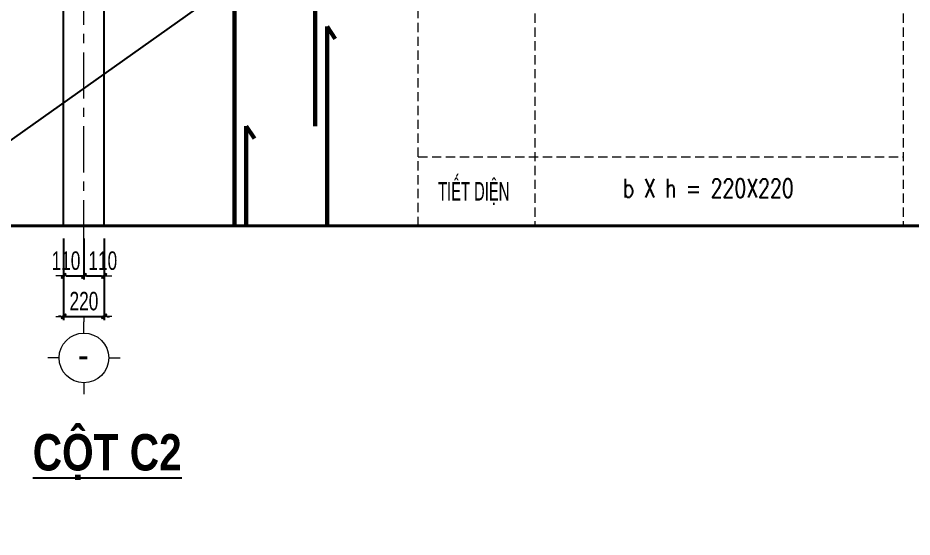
# Model space of a CAD drawing. Header units: millimetres. Extents: x -295047 to 304185, y -728047 to -308748.
# Drawn here: x -67718 to -62872, y -329045 to -326232 of the extents above; entities that cross this region are included whole.
import ezdxf
from ezdxf.enums import TextEntityAlignment as Align

# ---------------------------------------------------------------- set-up
doc = ezdxf.new("R2010")
doc.units = ezdxf.units.MM
doc.header["$MEASUREMENT"] = 0
doc.header["$PDMODE"] = 32
for name, pattern in [('CENTERX2', [4, 2.5, -0.5, 0.5, -0.5]), ('DASHDOT', [1, 0.5, -0.25, 0, -0.25]), ('HIDDEN', [0.375, 0.25, -0.125])]:
    doc.linetypes.add(name, pattern=pattern)
doc.layers.get('Defpoints').update_dxf_attribs({"color": 1})
for name, color, linetype, lineweight in [('EG Net dam3', 1, 'Continuous', 60), ('EG Text1', 3, 'Continuous', 20), ('EG Text2', 7, 'Continuous', 25), ('KICHTHUOC', 8, 'Continuous', 18), ('LC Dim', 8, 'Continuous', 18), ('LC ISO', 153, 'Continuous', 13), ('LC MANH DUT', 35, 'HIDDEN', 5), ('LC Net dam2', 6, 'Continuous', 40), ('LC Net manh', 219, 'Continuous', 5), ('LC Net thay', 7, 'Continuous', 25), ('LC Net truc', 79, 'DASHDOT', 13), ('LC Text1', 3, 'Continuous', 20), ('LC Text2', 7, 'Continuous', 25)]:
    doc.layers.add(name, color=color, linetype=linetype, lineweight=lineweight)
doc.layers.add('KCS_Plotter', color=11, linetype='Continuous', plot=False)
doc.styles.add('EG Hai', font='VHARIALN.TTF', dxfattribs={"width": 0.7})
doc.styles.add('EG Huy', font='vnsimli.shx', dxfattribs={"width": 0.75})
doc.styles.add('HOATBIF', font='hoatbif.shx', dxfattribs={"width": 0.7})
doc.styles.add('LC 1', font='VHAVANB.TTF')
doc.styles.add('LC3', font='VHARIALB.TTF', dxfattribs={"width": 0.8})
doc.dimstyles.new('1-100(1-40)', dxfattribs={"dimscale": 40, "dimtxt": 2.5, "dimasz": 0.35, "dimexe": 0.5, "dimexo": 0, "dimgap": 0.8, "dimtad": 1, "dimdec": 0, "dimzin": 0, "dimdsep": 46, "dimtxsty": 'HOATBIF', "dimblk1": 'DOT', "dimblk2": 'DOT', "dimsah": 1, "dimcen": -1, "dimdle": 1, "dimclrd": 256, "dimclre": 256, "dimclrt": 4, "dimadec": 3, "dimazin": 2, "dimtfac": 0.333333, "dimtdec": 0, "dimtix": 1, "dimtmove": 2, "dimatfit": 3, "dimldrblk": 'DOT', "dimfxl": 1, "dimtvp": 0.833333, "dimtolj": 1, "dimtzin": 0, "dimarcsym": 0})

# ---------------------------------------------------------------- blocks, each defined once
blk = doc.blocks.new('DOT')
at = {"layer": 'LC Dim'}
blk.add_line((-3, 0), (3, 0), dxfattribs=at)
at = {"layer": 'LC Dim', "color": 4}
blk.add_line((-1, -1), (1, 1), dxfattribs=at)
blk.add_lwpolyline([(0.5, 1), (-1, -0.5), (-0.5, -1), (1, 0.5)], close=True, dxfattribs=at)
blk = doc.blocks.new('*D687')
at = {"layer": 'Defpoints', "color": 0, "ltscale": 2, "transparency": 16777216}
for p in [(-67469.8, -327426.4), (-67359.8, -327426.4), (-67359.8, -327629.9)]:
    blk.add_point(p, dxfattribs=at)
at = {"layer": 'LC Dim', "lineweight": -2, "ltscale": 2, "transparency": 16777216}
for p, q in [((-67469.8, -327426.4), (-67469.8, -327649.9)), ((-67359.8, -327426.4), (-67359.8, -327649.9)), ((-67455.8, -327629.9), (-67373.8, -327629.9))]:
    blk.add_line(p, q, dxfattribs=at)
at = {"layer": 'LC Dim', "lineweight": -2, "ltscale": 2, "transparency": 16777216, "xscale": 14, "yscale": 14, "zscale": 14, "rotation": 180}
blk.add_blockref('DOT', (-67469.8, -327629.9), dxfattribs=at)
at = {"layer": 'LC Dim', "lineweight": -2, "ltscale": 2, "transparency": 16777216, "xscale": 14, "yscale": 14, "zscale": 14}
blk.add_blockref('DOT', (-67359.8, -327629.9), dxfattribs=at)
at = {"layer": 'LC Dim', "color": 4, "ltscale": 2, "transparency": 16777216, "insert": (-67457.2, -327547.9), "char_height": 100, "attachment_point": 5, "style": 'HOATBIF'}
blk.add_mtext('\\A1;110', dxfattribs=at)
blk = doc.blocks.new('_Dot')
at = {"color": 0, "linetype": 'ByBlock', "lineweight": -2}
blk.add_line((-0.5, 0), (-1, 0), dxfattribs=at)
at = {"color": 0, "linetype": 'ByBlock', "const_width": 0.5}
blk.add_lwpolyline([(-0.25, 0, 1), (0.25, 0, 1)], format="xyb", close=True, dxfattribs=at)
blk = doc.blocks.new('*D688')
at = {"layer": 'Defpoints', "color": 0, "ltscale": 2, "transparency": 16777216}
for p in [(-67359.8, -327426.4), (-67249.8, -327426.4), (-67249.8, -327629.9)]:
    blk.add_point(p, dxfattribs=at)
at = {"layer": 'LC Dim', "lineweight": -2, "ltscale": 2, "transparency": 16777216}
for p, q in [((-67359.8, -327426.4), (-67359.8, -327649.9)), ((-67249.8, -327426.4), (-67249.8, -327649.9)), ((-67345.8, -327629.9), (-67263.8, -327629.9))]:
    blk.add_line(p, q, dxfattribs=at)
at = {"layer": 'LC Dim', "lineweight": -2, "ltscale": 2, "transparency": 16777216, "xscale": 14, "yscale": 14, "zscale": 14, "rotation": 180}
blk.add_blockref('DOT', (-67359.8, -327629.9), dxfattribs=at)
at = {"layer": 'LC Dim', "lineweight": -2, "ltscale": 2, "transparency": 16777216, "xscale": 14, "yscale": 14, "zscale": 14}
blk.add_blockref('DOT', (-67249.8, -327629.9), dxfattribs=at)
at = {"layer": 'LC Dim', "color": 4, "ltscale": 2, "transparency": 16777216, "insert": (-67257.7, -327547.9), "char_height": 100, "attachment_point": 5, "style": 'HOATBIF'}
blk.add_mtext('\\A1;110', dxfattribs=at)
blk = doc.blocks.new('*D689')
at = {"layer": 'Defpoints', "color": 0, "ltscale": 2, "transparency": 16777216}
for p in [(-67469.8, -327426.4), (-67249.8, -327426.4), (-67249.8, -327848.9)]:
    blk.add_point(p, dxfattribs=at)
at = {"layer": 'LC Dim', "lineweight": -2, "ltscale": 2, "transparency": 16777216}
for p, q in [((-67469.8, -327426.4), (-67469.8, -327868.9)), ((-67249.8, -327426.4), (-67249.8, -327868.9)), ((-67483.8, -327848.9), (-67497.8, -327848.9)), ((-67469.8, -327848.9), (-67249.8, -327848.9)), ((-67235.8, -327848.9), (-67221.8, -327848.9))]:
    blk.add_line(p, q, dxfattribs=at)
at = {"layer": 'LC Dim', "lineweight": -2, "ltscale": 2, "transparency": 16777216, "xscale": 14, "yscale": 14, "zscale": 14}
blk.add_blockref('DOT', (-67469.8, -327848.9), dxfattribs=at)
at = {"layer": 'LC Dim', "lineweight": -2, "ltscale": 2, "transparency": 16777216, "xscale": 14, "yscale": 14, "zscale": 14, "rotation": 180}
blk.add_blockref('DOT', (-67249.8, -327848.9), dxfattribs=at)
at = {"layer": 'LC Dim', "color": 4, "ltscale": 2, "transparency": 16777216, "insert": (-67359.8, -327766.9), "char_height": 100, "attachment_point": 5, "style": 'HOATBIF'}
blk.add_mtext('\\A1;220', dxfattribs=at)
blk = doc.blocks.new('TTRUC')
at = {"layer": 'LC ISO'}
for p, q in [((0, 6.95), (0, 10.13)), ((-6.95, 0), (-10.13, 0)), ((6.95, 0), (10.13, 0)), ((0, -6.95), (0, -10.13))]:
    blk.add_line(p, q, dxfattribs=at)
at = {"layer": 'LC Net manh'}
blk.add_circle((0, 0), 6.95, dxfattribs=at)
blk = doc.blocks.new('TIEUDE1')
at = {"layer": 'LC Text2', "color": 7, "style": 'LC 1'}
blk.add_attdef('TIªU§Ò', text='', height=5, dxfattribs=at).set_placement((0, 0), align=Align.BOTTOM_CENTER)
blk.add_attdef('TL', text='', height=3, dxfattribs=at).set_placement((0, -2), align=Align.TOP_CENTER)

msp = doc.modelspace()

# ---------------------------------------------------------------- linework, layer by layer
at = {"layer": 'EG Net dam3', "ltscale": 500}
for p, q in [((-66544.1, -327358.9), (-66544.1, -323388.4)), ((-66106.4, -326818.9), (-66106.4, -323388.4)), ((-66042, -327358.9), (-66042, -326278.9)), ((-66042, -326278.9), (-65997.9, -326345.4)), ((-66479.8, -327358.9), (-66479.8, -326818.9)), ((-66479.8, -326818.9), (-66435.7, -326885.4))]:
    msp.add_line(p, q, dxfattribs=at)
at = {"layer": 'KCS_Plotter', "ltscale": 2}
msp.add_line((-77175, -333553.5), (-60375, -321673.5), dxfattribs=at)
at = {"layer": 'LC MANH DUT', "ltscale": 200}
for p, q in [((-64916.8, -323358.9), (-64916.8, -327358.9)), ((-65547.9, -326984.6), (-62920.5, -326984.6))]:
    msp.add_line(p, q, dxfattribs=at)
msp.add_lwpolyline([(-65547.9, -327358.9), (-65547.9, -323358.9), (-62920.5, -323358.9), (-62920.5, -327358.9)], dxfattribs=at)
at = {"layer": 'LC Net dam2', "ltscale": 2}
msp.add_lwpolyline([(-76695, -327358.9), (-62055, -327358.9)], dxfattribs=at)
at = {"layer": 'LC Net thay'}
for p, q in [((-67469.8, -327358.9), (-67469.8, -323658.9)), ((-67249.8, -327358.9), (-67249.8, -323658.9))]:
    msp.add_line(p, q, dxfattribs=at)
at = {"layer": 'LC Net truc', "linetype": 'CENTERX2', "ltscale": 100}
for p, q in [((-67359.8, -327468.9), (-67359.8, -323211.9)), ((-67359.8, -327848.9), (-67359.8, -327877.9))]:
    msp.add_line(p, q, dxfattribs=at)

# ---------------------------------------------------------------- block references
at = {"layer": 'KICHTHUOC', "xscale": 19.39036266761832, "yscale": 19.39036266761832, "zscale": 19.39036266761832}
msp.add_blockref('TTRUC', (-67359.8, -328074.3), dxfattribs=at)
at = {"layer": 'LC Text2'}
ref = msp.add_blockref('TIEUDE1', (-67233.6, -328743.1), dxfattribs=dict(at, xscale=40, yscale=40, zscale=40))
ref.add_attrib('TIªU§Ò', '%%UCéT C2', dxfattribs={"color": 7, "height": 196.98, "style": 'LC3', "width": 0.8}).set_placement((-67233.6, -328743.1), align=Align.BOTTOM_CENTER)

# ---------------------------------------------------------------- texts
at = {"layer": 'EG Text1', "color": 3, "style": 'EG Huy', "width": 0.75}
msp.add_text('b X h = 220X220', height=100, dxfattribs=at).set_placement((-64438.9, -327204.6))
at = {"layer": 'EG Text2', "lineweight": -2, "style": 'EG Hai', "width": 0.7}
msp.add_text('tiÕt diÖn', height=100, dxfattribs=at).set_placement((-65440.7, -327221.3))
at = {"layer": 'LC Text1', "ltscale": 0.2, "style": 'LC 1', "width": 0.9}
msp.add_text('-', height=150, dxfattribs=at).set_placement((-67363.5, -328177.1), align=Align.BOTTOM_CENTER)

# ---------------------------------------------------------------- dimensions: what is measured, and where the dimension line sits
at = {"layer": 'LC Dim', "ltscale": 2}
for base, p1, p2, picture, middle in [((-67359.8, -327629.9), (-67469.8, -327426.4), (-67359.8, -327426.4), '*D687', (-67457.2, -327547.9)), ((-67249.8, -327629.9), (-67359.8, -327426.4), (-67249.8, -327426.4), '*D688', (-67257.7, -327547.9))]:
    dim = msp.add_linear_dim(base=base, p1=p1, p2=p2, dimstyle='1-100(1-40)', dxfattribs=at)
    dim.commit()
    dim.dimension.update_dxf_attribs({"geometry": picture, "text_midpoint": middle, "dimtype": 160})
dim = msp.add_linear_dim(base=(-67249.8, -327848.9), p1=(-67469.8, -327426.4), p2=(-67249.8, -327426.4), dimstyle='1-100(1-40)', dxfattribs=at)
dim.commit()
dim.dimension.update_dxf_attribs({"geometry": '*D689', "text_midpoint": (-67359.8, -327766.9)})

doc.saveas('drawing.dxf')
